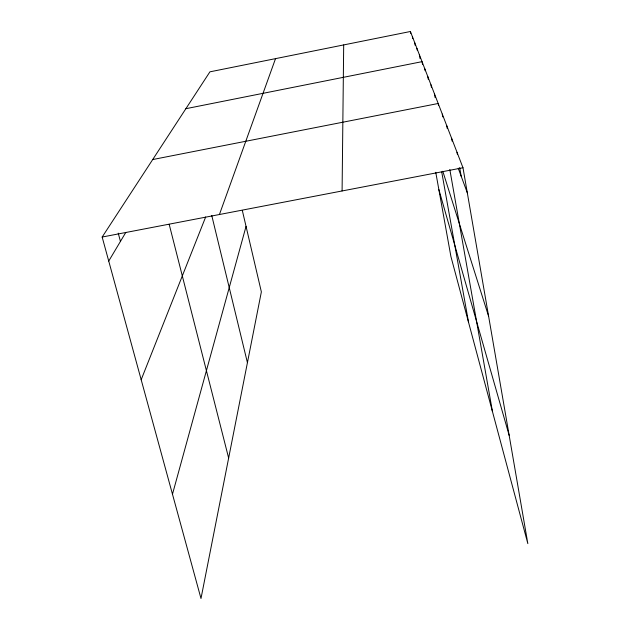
<?xml version="1.0" encoding="UTF-8"?>
<svg xmlns="http://www.w3.org/2000/svg" width="630" height="630" viewBox="0 0 630 630"><rect width="100%" height="100%" fill="white"/><g stroke="black" fill="none" stroke-linecap="round" stroke-linejoin="round"><path stroke-width="0.94" d="M342.09 190.961L343.689 44.927M172.478 494.219L246.046 226.383M219.421 214.523L275.523 58.637M141.175 379.725L205.679 216.948M108.73 261.064L125.756 232.501M242.322 210.452L261.363 291.879L200.994 598.5L102.162 237.037L209.916 71.836L410.406 31.5L462.987 167.745L527.838 543.619L450.907 256.505L435.755 172.313M185.874 108.699L422.045 61.661L422.549 64.457M152.704 159.547L438.189 103.493L438.527 105.407M102.162 237.037L462.987 167.745M458.215 168.186L467.302 192.78M442.803 171.265L488.62 316.323M438.858 189.559L509.158 435.354M118.227 233.147L120.448 241.408M169.186 224.319L228.643 458.049M211.735 215.421L247.425 362.667M419.399 54.794L420.076 58.614M416.926 48.384L417.257 50.235M414.611 42.391L415.123 45.25M412.445 36.776L412.776 38.619M410.406 31.5L410.752 33.414M430.975 84.806L431.471 87.601M427.778 76.513L428.282 79.349M424.809 68.82L425.155 70.749M441.732 172.022L468.555 322.347M442.276 114.077L442.772 116.928M449.82 169.517L492.44 411.484M434.44 93.768L435.125 97.642M451.623 138.316L452.12 141.167M446.733 125.638L447.229 128.481M457.018 152.279L457.349 154.192M459.664 167.556L461.152 176.148"/></g></svg>
